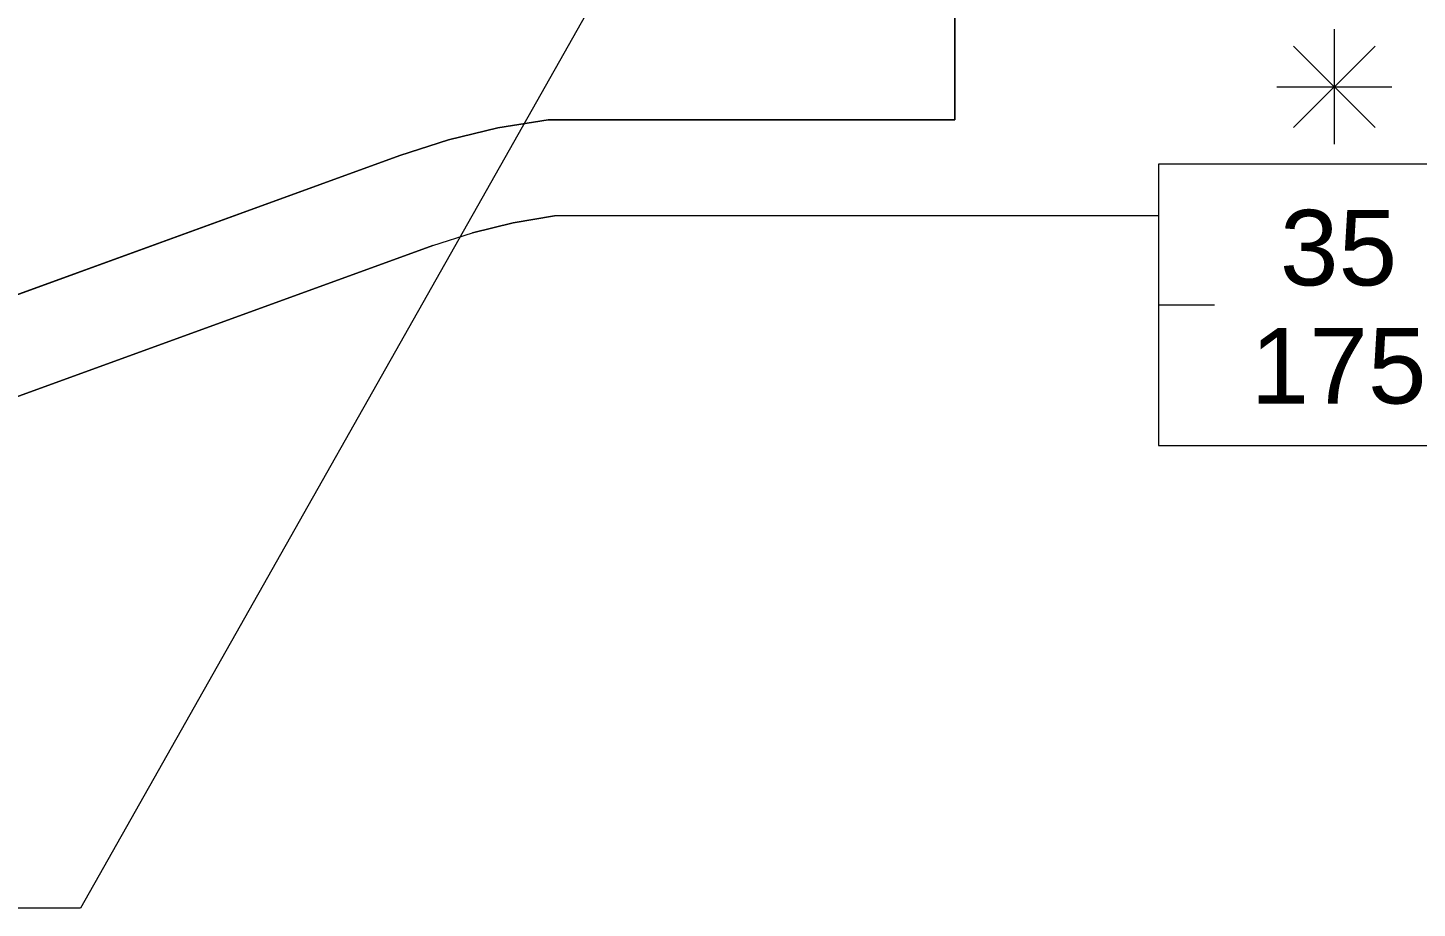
# Model space of a CAD drawing. Header units: inches. Extents: x -1442 to 61540, y -36095 to 93.
# Drawn here: x 57624 to 58492, y -23385 to -22834 of the extents above; entities that cross this region are included whole.
import ezdxf

# ---------------------------------------------------------------- set-up
doc = ezdxf.new("R2010")
doc.units = ezdxf.units.IN
doc.header["$MEASUREMENT"] = 0
for name, color, linetype, lineweight in [('A-DETL-THIN', 151, 'Continuous', 9), ('A-DETL-WIDE', 214, 'Continuous', 15), ('C-TOPO', 7, 'Continuous', 9), ('G-ANNO-TEXT', 231, 'Continuous', 9)]:
    doc.layers.add(name, color=color, linetype=linetype, lineweight=lineweight)
doc.styles.add('Arial_1', font='arial.ttf', dxfattribs={"height": 47.209581})

msp = doc.modelspace()

# ---------------------------------------------------------------- linework, layer by layer
at = {"layer": 'A-DETL-THIN'}
for p, q in [((58550.05, -22919.81), (58330.29, -22919.81)), ((58330.29, -22919.81), (58330.29, -23095.62)), ((58330.29, -23095.62), (58550.05, -23095.62))]:
    msp.add_line(p, q, dxfattribs=at)
at = {"layer": 'A-DETL-WIDE'}
for p, q in [((58440.17, -22835.34), (58440.17, -22907.34)), ((58414.72, -22896.8), (58465.63, -22845.89)), ((58465.63, -22896.8), (58414.72, -22845.89)), ((58404.17, -22871.34), (58476.17, -22871.34)), ((58330.29, -23007.72), (58550.05, -23007.72))]:
    msp.add_line(p, q, dxfattribs=at)
at = {"layer": 'C-TOPO'}
for p, q in [((58203.06, -22892.07), (58203.06, -22798.8)), ((58203.06, -22798.8), (58203.06, -22892.07)), ((57886.45, -22904.55), (57917.44, -22897.12)), ((57917.44, -22897.12), (57886.45, -22904.55)), ((57917.44, -22897.12), (57948.91, -22892.07)), ((57948.91, -22892.07), (57917.44, -22897.12)), ((57948.91, -22892.07), (58203.06, -22892.07)), ((58203.06, -22892.07), (57948.91, -22892.07)), ((57856.12, -22914.31), (57886.45, -22904.55)), ((57886.45, -22904.55), (57856.12, -22914.31)), ((57552, -23024.99), (57856.12, -22914.31)), ((57856.12, -22914.31), (57552, -23024.99)), ((57952.7, -22952.07), (57926.91, -22956.42)), ((57926.91, -22956.42), (57952.7, -22952.07)), ((58330.29, -22952.07), (57952.7, -22952.07)), ((58330.29, -22952.07), (57952.7, -22952.07)), ((57926.91, -22956.42), (57901.52, -22962.64)), ((57901.52, -22962.64), (57926.91, -22956.42)), ((57876.64, -22970.69), (57901.52, -22962.64)), ((57876.64, -22970.69), (57901.52, -22962.64)), ((57876.64, -22970.69), (57572.53, -23081.37)), ((57572.53, -23081.37), (57876.64, -22970.69))]:
    msp.add_line(p, q, dxfattribs=at)
at = {"layer": 'G-ANNO-TEXT', "color": 145}
for p, q in [((58023.85, -22735.03), (57656.52, -23385.06)), ((57656.52, -23385.06), (57546.13, -23385.06))]:
    msp.add_line(p, q, dxfattribs=at)

# ---------------------------------------------------------------- next in the draw order: texts
at = {"layer": 'G-ANNO-TEXT', "color": 153, "insert": (58442.82, -22948.37), "char_height": 47.21, "width": 131.328, "attachment_point": 2, "line_spacing_factor": 0.938532, "style": 'Arial_1', "bg_fill": 3, "box_fill_scale": 1.25, "bg_fill_color": 0, "bg_fill_transparency": 0}
msp.add_mtext('35\\P175\\P', dxfattribs=at)

doc.saveas('drawing.dxf')
